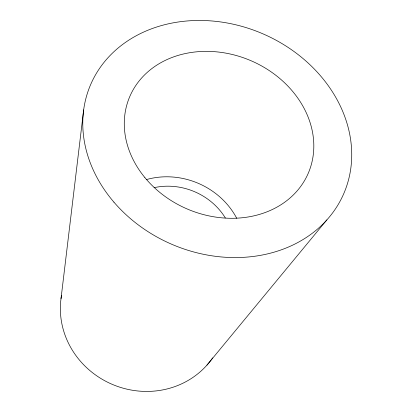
<?xml version="1.0" encoding="UTF-8"?>
<svg xmlns="http://www.w3.org/2000/svg" width="412" height="412" viewBox="0 0 412 412"><rect width="100%" height="100%" fill="white"/><g stroke="black" fill="none" stroke-linecap="round" stroke-linejoin="round"><path stroke-width="0.62" d="M61.017 298.654L83.672 109.886M206.948 365.13L326.84 219.931M212.654 357.873A83.466 78.62 23.2 0 1 113.285 384.793A83.466 78.62 23.2 0 1 61.481 295.615M154.109 187.676A62.3 56.032 23.2 0 1 225.333 217.933M146.481 179.565A73.326 65.961 23.2 0 1 236.704 218.247M113.933 202.153A137.804 114.67 23.2 0 0 343.454 194.351A137.804 114.67 23.2 0 0 194.366 20.543A137.804 114.67 23.2 0 0 113.933 202.153M144.87 177.572A97.134 80.706 23.2 0 0 307.218 175.543A97.134 80.706 23.2 0 0 205.052 51.371A97.134 80.706 23.2 0 0 144.87 177.572"/></g></svg>
